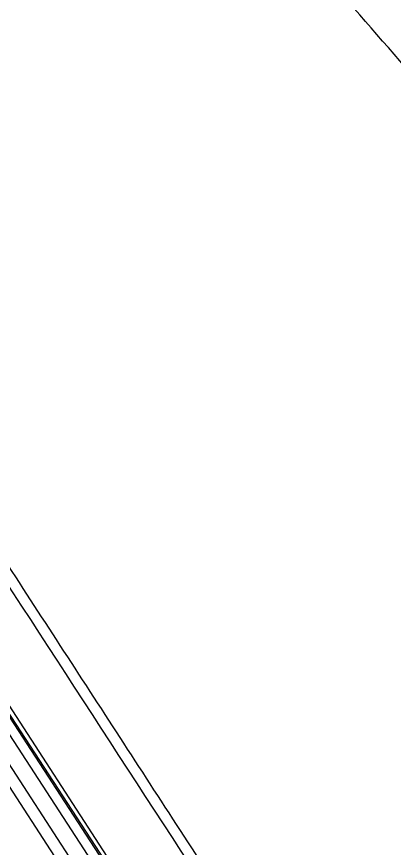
# Model space of a CAD drawing. Extents: x 0 to 1128, y 0 to 827.
# Drawn here: x 708.75 to 719.7, y 546 to 570.12 of the extents above; entities that cross this region are included whole.
import ezdxf

# ---------------------------------------------------------------- set-up
doc = ezdxf.new("R2010")
doc.units = 0
doc.header["$LTSCALE"] = 10
doc.header["$MEASUREMENT"] = 0
doc.layers.add('1', color=7, linetype='CONTINUOUS')

msp = doc.modelspace()

# ---------------------------------------------------------------- linework, layer by layer
at = {"layer": '1', "color": 7, "linetype": 'Continuous', "lineweight": -3}
for p, q in [((732.796, 512.553), (690.573, 577.57)), ((732.995, 512.48), (690.587, 577.782)), ((732.645, 512.702), (690.648, 577.372)), ((711.414, 544.886), (691.044, 576.252)), ((711.017, 544.628), (690.713, 575.895)), ((690.589, 575.424), (710.715, 544.432))]:
    msp.add_line(p, q, dxfattribs=at)
for points, knots in [([(749.812, 531.386), (749.45, 531.973), (748.618, 533.312), (747.267, 535.435), (745.633, 537.946), (743.773, 540.734), (741.056, 544.698), (737.434, 549.797), (732.905, 555.884), (727.984, 562.138), (722.669, 568.496), (716.818, 575.13), (710.55, 581.858), (706.172, 586.312), (703.961, 588.501)], [0, 0, 0, 0, 0.028182, 0.064442, 0.102782, 0.15064, 0.201386, 0.299177, 0.406173, 0.511432, 0.6243, 0.744784, 0.872874, 1, 1, 1, 1]), ([(748.427, 529.283), (748.071, 529.832), (747.365, 530.92), (746.196, 532.73), (744.987, 534.664), (743.717, 536.726), (742.387, 538.898), (740.989, 541.158), (739.512, 543.48), (737.943, 545.837), (736.288, 548.214), (734.554, 550.599), (732.756, 552.984), (730.912, 555.361), (729.045, 557.728), (727.193, 560.045), (725.26, 562.427), (723.147, 564.979), (720.748, 567.816), (718.094, 570.875), (715.253, 574.078), (712.321, 577.333), (709.439, 580.502), (706.704, 583.483), (705.302, 585.001), (704.575, 585.789)], [0, 0, 0, 0, 0.036177, 0.071707, 0.10716, 0.142566, 0.17792, 0.213227, 0.248479, 0.283589, 0.318669, 0.353705, 0.388702, 0.423694, 0.458639, 0.493538, 0.527044, 0.566262, 0.611215, 0.661852, 0.718193, 0.780212, 0.847838, 0.920991, 1, 1, 1, 1]), ([(735.216, 512.512), (734.805, 513.144), (733.88, 514.569), (731.126, 518.81), (729.298, 521.624), (724.991, 528.256), (722.514, 532.072), (717.25, 540.178), (714.465, 544.466), (708.971, 552.925), (706.264, 557.094), (701.301, 564.737), (699.046, 568.209), (695.299, 573.979), (693.808, 576.275), (691.795, 579.374), (691.274, 580.176), (691.274, 580.177)], [0, 0, 0, 0, 0.125003, 0.125003, 0.250007, 0.250007, 0.37501, 0.37501, 0.500013, 0.500013, 0.625017, 0.625017, 0.75002, 0.75002, 0.875023, 0.875023, 1, 1, 1, 1]), ([(713.124, 578.633), (713.454, 578.274), (714.09, 577.578), (715.074, 576.5), (716.417, 575.022), (718.206, 573.037), (721.484, 569.343), (725.947, 564.125), (731.464, 557.302), (736.767, 550.44), (741.098, 544.068), (743.822, 539.605), (745.51, 536.846), (746.18, 535.764), (746.528, 535.203)], [0, 0, 0, 0, 0.032412, 0.062663, 0.091319, 0.154858, 0.218717, 0.36584, 0.511915, 0.65637, 0.800058, 0.915709, 0.956324, 1, 1, 1, 1]), ([(713.124, 578.633), (719.439, 571.994), (725.459, 565.076), (733.946, 554.298), (736.702, 550.648), (741.885, 543.108), (744.284, 539.197), (746.528, 535.203)], [0, 0, 0, 0, 0.5, 0.5, 0.75, 0.75, 1, 1, 1, 1]), ([(693.791, 576.824), (694.064, 576.403), (694.611, 575.562), (695.583, 574.068), (696.659, 572.414), (697.843, 570.595), (699.125, 568.625), (700.497, 566.516), (701.951, 564.281), (703.478, 561.934), (705.067, 559.49), (706.709, 556.963), (708.394, 554.369), (710.111, 551.725), (711.849, 549.047), (713.597, 546.351), (715.346, 543.655), (717.884, 539.733), (722.976, 531.914), (728.219, 523.819), (731.946, 518.089), (733.758, 515.283), (734.95, 513.455), (735.342, 512.855), (735.526, 512.572)], [0, 0, 0, 0, 0.031295, 0.062588, 0.09388, 0.12517, 0.156462, 0.187754, 0.219045, 0.250337, 0.281629, 0.312921, 0.344214, 0.375508, 0.406802, 0.438098, 0.469394, 0.500691, 0.575423, 0.749568, 0.822166, 0.888123, 0.947404, 1, 1, 1, 1])]:
    msp.add_open_spline(points, degree=3, knots=knots, dxfattribs=at)

doc.saveas('drawing.dxf')
